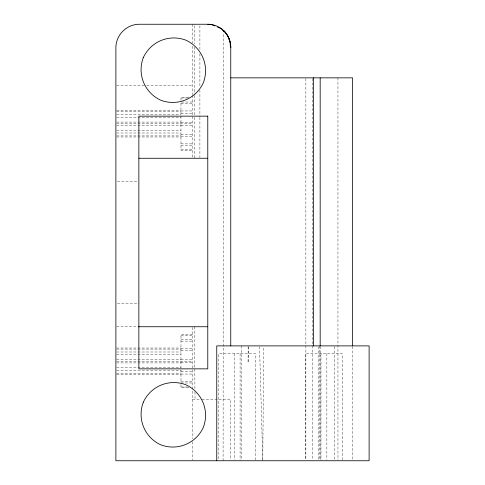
<?xml version="1.0" encoding="UTF-8"?>
<svg xmlns="http://www.w3.org/2000/svg" width="485" height="485" viewBox="0 0 485 485"><rect width="100%" height="100%" fill="white"/><g stroke="black" fill="none" stroke-linecap="round" stroke-linejoin="round"><path stroke-width="0.36" stroke-dasharray="2.42 1.82" d="M223.094 460.75L223.173 347.09M223.173 346.332L223.385 32.634M248.138 346.617L248.096 362.744L248.308 346.617M262.785 460.75L263.646 346.629M116.636 85.512L145.918 85.512M146.67 85.512L192.466 85.512M188.877 97.4L180.978 97.4L180.978 101.583M180.978 98.012L187.44 98.012M192.466 102.02L180.978 102.02L180.978 150.204L192.466 150.204M180.978 103.729L192.466 103.729M116.642 110.635L180.978 110.635M180.978 110.95L192.466 110.95M116.642 111.689L180.978 111.689M180.978 113.423L192.466 113.423M116.642 114.605L180.978 114.605M116.642 117.376L180.978 117.376M116.642 122.087L180.978 122.087M180.978 122.432L192.466 122.432M116.636 123.802L192.466 123.802M180.978 125.172L192.466 125.172M116.642 125.518L180.978 125.518M116.642 130.229L180.978 130.229M116.642 133.005L180.978 133.005M180.978 134.181L192.466 134.181M116.642 135.915L180.978 135.915M180.978 136.655L192.466 136.655M116.642 136.976L180.978 136.976M180.978 143.875L192.466 143.875M180.978 145.585L192.466 145.585M180.978 149.592L192.466 149.592M117.37 181.238L138.116 181.238M117.37 303.762L138.862 303.762M116.636 326.738L137.661 326.738M192.466 334.796L180.978 334.796L180.978 382.701M180.978 335.408L192.466 335.408M180.978 339.415L192.466 339.415M180.978 341.125L192.466 341.125M116.642 348.024L180.978 348.024M180.978 348.345L192.466 348.345M116.642 349.085L180.978 349.085M180.978 350.819L192.466 350.819M116.642 351.995L180.978 351.995M116.642 354.771L180.978 354.771M116.642 359.482L180.978 359.482M180.978 359.828L192.466 359.828M116.636 361.198L192.466 361.198M180.978 362.568L192.466 362.568M116.642 362.913L180.978 362.913M116.642 367.624L180.978 367.624M116.642 370.394L180.978 370.394M180.978 371.577L192.466 371.577M116.642 373.311L180.978 373.311M180.978 374.05L192.466 374.05M116.642 374.365L180.978 374.365M180.978 381.271L192.466 381.271M180.978 382.98L192.466 382.98M180.978 386.988L187.44 386.988M188.877 387.6L180.978 387.6L180.978 383.417M192.466 399.488L201.475 399.488M202.039 399.488L230.757 399.488L230.757 459.992M259.548 346.636L262.761 459.992M194.424 326.738L194.94 388.988M194.97 391.989L195.031 399.488M352.577 346.484L352.577 460.75M342.24 459.992L342.24 353.541L305.592 353.541L305.592 459.992M337.948 77.855L337.948 459.992M334.292 346.636L334.292 459.992M326.86 353.541L326.86 459.992M320.973 353.541L320.973 459.992M320.173 346.484L320.173 459.992M319.512 345.884L319.512 459.992M318.16 346.636L318.16 459.992M312.498 78.612L312.498 459.992M305.865 78.612L305.865 459.992M255.474 459.992L255.474 353.541L218.82 353.541L218.82 459.992M241.554 345.884L241.554 459.992M240.087 353.541L240.087 459.992M234.2 353.541L234.2 459.992M199.905 25.766L199.905 49.991M199.905 53.78L199.905 86.336M199.905 90.119L199.905 116.618M199.905 117.376L199.905 157.504M194.424 25.766L194.424 43.935M194.424 46.966L194.424 94.666M194.424 95.424L194.424 116.618M194.424 117.376L194.424 158.262M192.466 24.25L192.466 43.177M192.466 46.184L192.466 94.666M192.466 95.272L192.466 157.516M192.466 327.484L192.466 438.816M192.466 441.823L192.466 459.992"/><path stroke-width="0.73" d="M214.879 25.96L211.612 24.571L207.78 24.25L138.862 24.25C126.518 24.499 116.133 34.884 115.885 47.221L115.885 460.75L369.115 460.75L369.115 345.884L216.759 345.884L216.759 460.75M230.757 77.855L352.577 77.855L352.577 345.732M138.862 158.262L207.78 158.262M138.407 326.738L207.78 326.738M217.492 27.069L221.415 28.73L224.161 31.986M227.368 35.781L228.283 36.866L228.781 38.939M230.096 44.462L230.757 47.221L230.757 345.884M230.757 47.221C230.399 40.928 228.047 34.726 223.385 30.361C228.035 34.708 230.551 40.91 230.757 47.221A22.971 22.971 0 0 0 207.78 24.25M320.173 77.855L320.173 345.732M313.54 77.855L313.54 345.884M143.251 57.745C137.012 74.466 144.627 92.853 160.862 100.268C177.589 106.506 195.976 98.891 203.391 82.65C209.629 65.93 202.015 47.542 185.773 40.128C169.053 33.889 150.665 41.504 143.251 57.745M143.251 402.35C137.012 419.07 144.627 437.458 160.862 444.872C177.589 451.111 195.976 443.496 203.391 427.255C209.629 410.534 202.015 392.147 185.773 384.732C169.053 378.494 150.665 386.108 143.251 402.35M207.78 116.145L138.862 116.145L138.862 368.855L207.78 368.855L207.78 116.145"/></g></svg>
